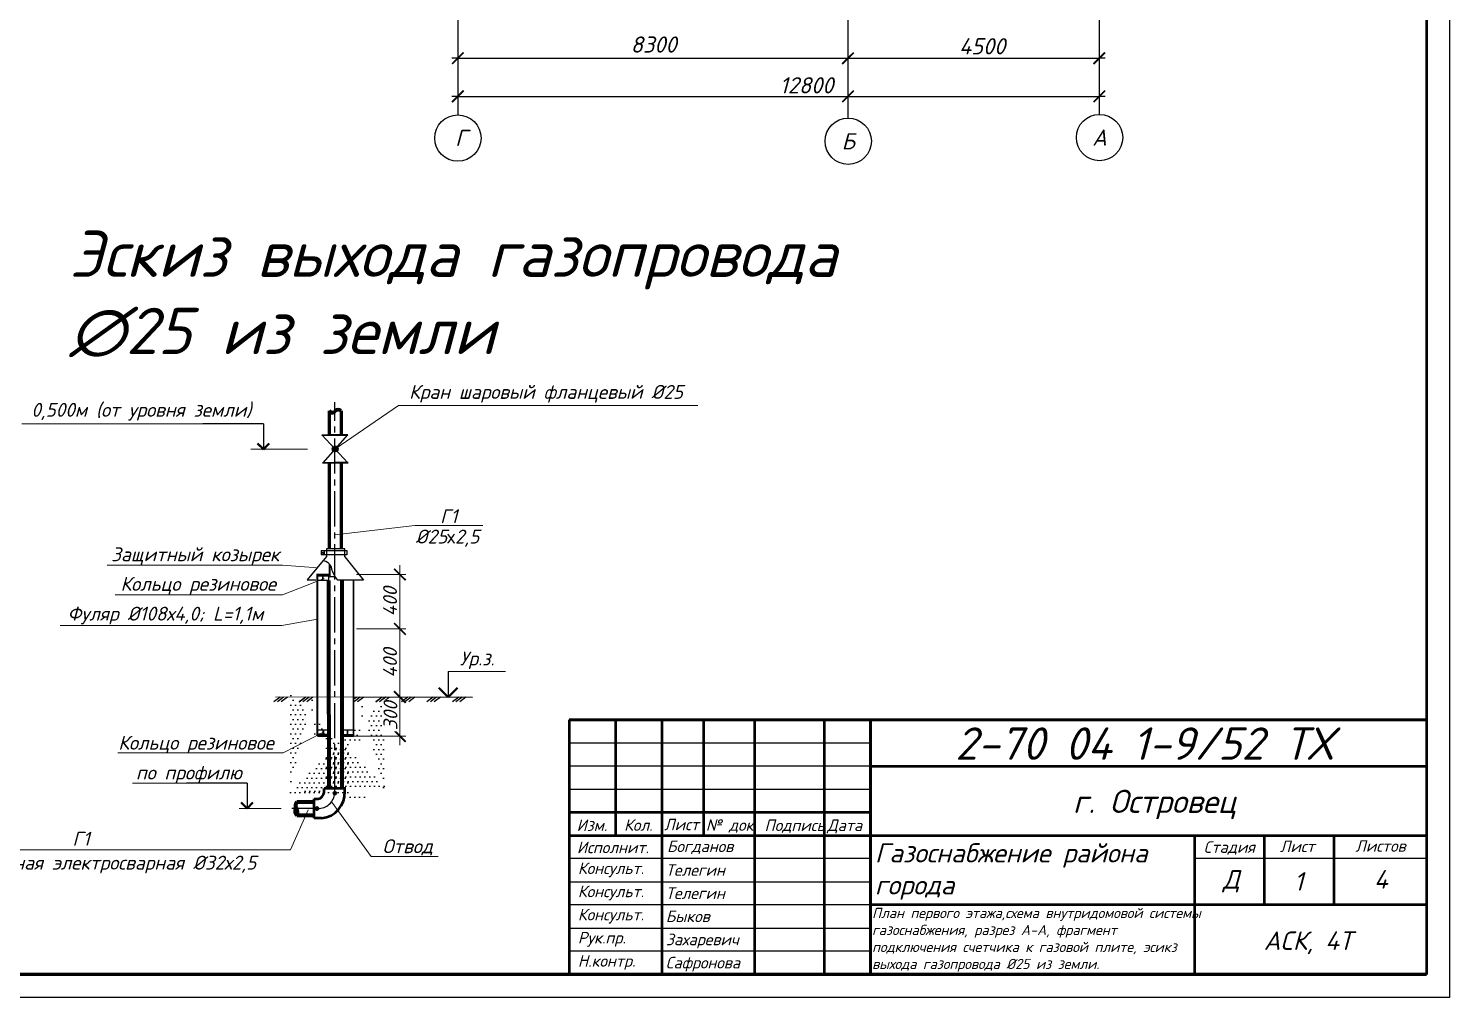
# Model space of a CAD drawing. Header units: millimetres. Extents: x -710977 to 10671, y -929782 to 89628.
# Drawn here: x 1380.8 to 1687.5, y 4268.8 to 4478.1 of the extents above; entities that cross this region are included whole.
import ezdxf
from ezdxf.enums import TextEntityAlignment as Align

# ---------------------------------------------------------------- set-up
doc = ezdxf.new("R2010")
doc.units = ezdxf.units.MM
doc.header["$LTSCALE"] = 0.4
doc.linetypes.add('CENTER2', pattern=[28.575, 19.05, -3.175, 3.175, -3.175])
doc.linetypes.add('DASHDOT', pattern=[25.4, 12.7, -6.35, 0, -6.35])
for name, color, linetype in [('А1', 7, 'Continuous'), ('кварталыИнфо', 7, 'Continuous'), ('оси', 255, 'Continuous'), ('Слой1', 3, 'Continuous')]:
    doc.layers.add(name, color=color, linetype=linetype)
for name, color, linetype, lineweight in [('газ', 7, 'Continuous', 40), ('ГАЗОПРОВОД', 50, 'Continuous', 70), ('здания', 7, 'Continuous', 25), ('Надписи', 7, 'Continuous', 20), ('основной', 7, 'Continuous', 60)]:
    doc.layers.add(name, color=color, linetype=linetype, lineweight=lineweight)
doc.styles.add('is', font='isocpeui.ttf', dxfattribs={"height": 3.5})
doc.styles.add('Zhenka', font='isocpeur.ttf', dxfattribs={"height": 400})
doc.styles.add('ГОСТ 2.304', font='isocpeui.ttf')
doc.styles.add('Курсив', font='isocpeui.ttf')
doc.styles.add('размерный', font='isocpeui.ttf')
doc.styles.add('текстовый', font='isocpeui.ttf', dxfattribs={"height": 5})

# ---------------------------------------------------------------- blocks, each defined once
blk = doc.blocks.new('_ArchTick')
at = {"color": 0, "linetype": 'ByBlock', "const_width": 0.15}
blk.add_lwpolyline([(-0.5, -0.5), (0.5, 0.5)], dxfattribs=at)

msp = doc.modelspace()

# ---------------------------------------------------------------- hatches: boundary and pattern name
at = {"lineweight": 20}
h = msp.add_hatch(color=3, dxfattribs=at)
h.dxf.hatch_style = 1
h.paths.add_polyline_path([(1447.645, 4387.262, 1), (1446.385, 4387.262, 1)])
h = msp.add_hatch()
h.set_pattern_fill('DOTS', color=0, scale=0.65, style=0)
h.set_pattern_definition([(7e-15, (970.5173, 3965.6358), (0.5159375, 1.031875), [0, -1.031875])])
edge = h.paths.add_edge_path()
edge.add_line((1437.345, 4334.208), (1437.138, 4313.357))
edge.add_line((1442.29, 4333.862), (1437.228, 4333.753))
edge.add_line((1442.106, 4333.934), (1442.147, 4325.424))
edge.add_line((1442.147, 4325.424), (1444.962, 4325.393))
edge.add_line((1444.962, 4325.393), (1444.931, 4313.375))
edge.add_line((1437.138, 4313.357), (1458.965, 4313.495))
at = {"linetype": 'Continuous'}
h = msp.add_hatch(dxfattribs=at)
h.set_pattern_fill('DOTS', color=256, scale=0.65, style=0)
h.set_pattern_definition([(180, (1924.3844, 3964.3332), (-0.5159375, 1.031875), [0, -1.031875])])
edge = h.paths.add_edge_path()
edge.add_line((1457.556, 4332.905), (1457.764, 4312.054))
edge.add_line((1452.612, 4332.559), (1457.673, 4332.45))
edge.add_line((1452.796, 4332.631), (1452.754, 4324.121))
edge.add_line((1452.754, 4324.121), (1449.94, 4324.09))
edge.add_line((1449.94, 4324.09), (1449.971, 4312.073))
edge.add_line((1457.764, 4312.054), (1435.937, 4312.192))

# ---------------------------------------------------------------- linework, layer by layer
at = {"lineweight": 25}
for p, q in [((1473.494, 4471.63), (1557.467, 4471.63)), ((1557.467, 4471.63), (1611.937, 4471.63)), ((1473.494, 4463.402), (1611.937, 4463.402))]:
    msp.add_line(p, q, dxfattribs=at)
at = {"linetype": 'CENTER2'}
msp.add_line((1446.954, 4313.346), (1446.954, 4397.345), dxfattribs=at)
at = {"color": 7, "lineweight": 25}
for p, q in [((1431.53, 4392.697), (1418.478, 4392.697)), ((1431.53, 4392.697), (1431.53, 4387.194)), ((1471.414, 4339.189), (1471.414, 4333.686)), ((1427.991, 4315.116), (1414.939, 4315.116)), ((1427.991, 4315.116), (1427.991, 4309.613))]:
    msp.add_line(p, q, dxfattribs=at)
at = {"lineweight": 25, "ltscale": 0.5}
for p, q in [((1444.167, 4390.321), (1449.782, 4384.29)), ((1449.698, 4390.277), (1444.335, 4384.252))]:
    msp.add_line(p, q, dxfattribs=at)
at = {"color": 7, "lineweight": 40}
for p, q in [((1430.754, 4388.032), (1431.545, 4387.178)), ((1432.379, 4388.07), (1431.548, 4387.178))]:
    msp.add_line(p, q, dxfattribs=at)
at = {"color": 7}
for p, q in [((1443.999, 4365.334), (1449.544, 4365.334)), ((1443.999, 4365.334), (1443.999, 4364.394)), ((1444.63, 4365.334), (1444.63, 4364.394)), ((1449.072, 4365.723), (1445.116, 4365.723)), ((1449.072, 4363.98), (1449.072, 4365.723)), ((1449.544, 4365.334), (1449.544, 4364.394)), ((1445.116, 4364.026), (1440.965, 4358.983)), ((1449.544, 4364.394), (1443.999, 4364.394)), ((1449.072, 4363.98), (1453.147, 4358.914)), ((1440.965, 4358.983), (1442.87, 4358.983)), ((1445.585, 4359.742), (1446.974, 4359.742)), ((1453.147, 4358.914), (1447.558, 4358.914)), ((1442.449, 4333.682), (1442.519, 4333.682))]:
    msp.add_line(p, q, dxfattribs=at)
for p, q in [((1445.116, 4365.723), (1445.116, 4364.026)), ((1463.082, 4333.7), (1476.685, 4333.677)), ((1445.25, 4314.075), (1445.25, 4314.066)), ((1443.258, 4309.613), (1437.65, 4309.613))]:
    msp.add_line(p, q)
at = {"lineweight": 70}
for p, q in [((1445.585, 4358.85), (1445.593, 4345.829)), ((1448.49, 4358.914), (1448.49, 4345.829)), ((1445.593, 4345.829), (1445.615, 4314.003)), ((1448.49, 4345.829), (1448.491, 4313.958)), ((1438.731, 4311.069), (1442.501, 4311.069)), ((1438.731, 4308.157), (1442.501, 4308.157))]:
    msp.add_line(p, q, dxfattribs=at)
at = {"color": 1}
for p, q in [((1435.157, 4333.666), (1433.772, 4332.62)), ((1435.88, 4333.666), (1434.549, 4332.661)), ((1436.697, 4333.665), (1435.366, 4332.661)), ((1440.657, 4333.664), (1439.272, 4332.618)), ((1440.66, 4333.666), (1439.274, 4332.62)), ((1441.379, 4333.664), (1440.049, 4332.659)), ((1441.382, 4333.666), (1440.051, 4332.661)), ((1442.196, 4333.663), (1440.866, 4332.659)), ((1442.199, 4333.665), (1440.869, 4332.661)), ((1452.382, 4333.662), (1451.179, 4332.754)), ((1451.657, 4333.66), (1451.179, 4333.3)), ((1453.196, 4333.659), (1451.866, 4332.655)), ((1453.199, 4333.661), (1451.869, 4332.657)), ((1457.16, 4333.66), (1455.774, 4332.614)), ((1457.195, 4333.687), (1455.809, 4332.641)), ((1457.882, 4333.66), (1456.551, 4332.655)), ((1457.917, 4333.686), (1456.586, 4332.682)), ((1462.695, 4333.684), (1461.309, 4332.639)), ((1462.697, 4333.687), (1461.312, 4332.641)), ((1463.417, 4333.684), (1462.086, 4332.68)), ((1463.419, 4333.686), (1462.089, 4332.682)), ((1464.234, 4333.683), (1462.904, 4332.68)), ((1464.236, 4333.686), (1462.906, 4332.682)), ((1468.194, 4333.682), (1466.809, 4332.637)), ((1468.197, 4333.684), (1466.812, 4332.639)), ((1468.917, 4333.682), (1467.586, 4332.677)), ((1468.919, 4333.684), (1467.588, 4332.68)), ((1469.734, 4333.681), (1468.403, 4332.677)), ((1469.736, 4333.683), (1468.406, 4332.68)), ((1473.697, 4333.682), (1472.311, 4332.637)), ((1474.419, 4333.682), (1473.088, 4332.677)), ((1475.236, 4333.681), (1473.906, 4332.677)), ((1446.494, 4312.941), (1447.334, 4312.943)), ((1446.954, 4312.464), (1446.954, 4313.346)), ((1443.026, 4309.613), (1443.143, 4309.613)), ((1443.085, 4309.133), (1443.085, 4310.016))]:
    msp.add_line(p, q, dxfattribs=at)
at = {"lineweight": 50}
for p, q in [((1444.62, 4313.101), (1444.62, 4313.958)), ((1449.073, 4313.958), (1444.62, 4313.958)), ((1449.073, 4313.291), (1449.073, 4313.958)), ((1442.501, 4311.676), (1443.358, 4311.676)), ((1442.501, 4311.048), (1442.501, 4311.676)), ((1442.501, 4308.194), (1442.501, 4311.048)), ((1442.501, 4307.567), (1442.501, 4308.194)), ((1444.072, 4307.567), (1442.501, 4307.567))]:
    msp.add_line(p, q, dxfattribs=at)
at = {"color": 0, "linetype": 'ByBlock', "const_width": 0.375}
for points in [[(1472.244, 4470.38), (1474.744, 4472.88)], [(1558.951, 4472.88), (1556.451, 4470.38)], [(1556.451, 4470.38), (1558.951, 4472.88)], [(1610.687, 4470.38), (1613.187, 4472.88)], [(1472.244, 4462.152), (1474.744, 4464.652)], [(1556.451, 4462.152), (1558.951, 4464.652)], [(1610.687, 4462.152), (1613.187, 4464.652)]]:
    msp.add_lwpolyline(points, dxfattribs=at)
at = {"color": 7}
msp.add_lwpolyline([(1447.558, 4358.914, -0.1152727), (1446.311, 4361.376, 0.3230898), (1444.337, 4363.116, -2.3263303)], format="xyb", dxfattribs=at)
at = {"color": 7, "linetype": 'Continuous', "const_width": 0.39}
msp.add_lwpolyline([(1445.82, 4362.348), (1445.82, 4359.742)], dxfattribs=at)
at = {"color": 7, "linetype": 'Continuous'}
for points in [[(1444.387, 4358.848), (1443.189, 4358.848), (1443.189, 4359.885), (1444.387, 4359.885)], [(1444.387, 4358.848), (1443.189, 4358.848), (1443.189, 4359.885), (1444.387, 4359.885)], [(1445.585, 4358.85), (1444.387, 4358.85), (1444.387, 4359.887), (1445.585, 4359.887)], [(1445.585, 4358.848), (1444.387, 4358.848), (1444.387, 4359.885), (1445.585, 4359.885)]]:
    msp.add_lwpolyline(points, close=True, dxfattribs=at)
at = {"lineweight": 25, "ltscale": 0.5}
msp.add_circle((1447.015, 4387.262), 0.63, dxfattribs=at)
at = {"color": 7}
msp.add_circle((1444.333, 4364.836), 0.139, dxfattribs=at)
at = {"linetype": 'Continuous', "lineweight": 30, "ltscale": 15}
for centre in [(1446.935, 4312.931), (1443.085, 4309.613)]:
    msp.add_circle(centre, 0.342, dxfattribs=at)
at = {"lineweight": 80}
for centre, radius, start, end in [((1447.689, 4394.721), 1.002, 49.0329, 135.29092), ((1446.38, 4395.902), 0.764, 213.76108, 321.43962), ((1439.498, 4308.972), 1.119, 145.06115, 226.74982), ((1439.759, 4310.226), 1.329, 140.67009, 207.51894), ((1437.64, 4308.779), 1.257, 330.28467, 41.5263)]:
    msp.add_arc(centre, radius, start, end, dxfattribs=at)
at = {"linetype": 'DASHDOT', "ltscale": 15}
msp.add_arc((1443.29, 4313.293), 3.681, 269.5006, 354.53264, dxfattribs=at)
at = {"lineweight": 50}
for centre, radius, start, end in [((1442.92, 4313.335), 1.716, 284.80417, 352.16851), ((1443.668, 4312.966), 5.415, 274.2799, 3.4436)]:
    msp.add_arc(centre, radius, start, end, dxfattribs=at)
at = {"color": 7, "linetype": 'ByBlock'}
msp.add_point((1445.914, 4359.734), dxfattribs=at)
at = {"layer": 'А1'}
for p, q in [((1687.544, 4862.791), (1687.544, 4268.791)), ((1687.544, 4268.791), (846.544, 4268.791))]:
    msp.add_line(p, q, dxfattribs=at)
at = {"layer": 'А1', "color": 0, "lineweight": 50}
msp.add_line((1682.544, 4857.791), (1682.544, 4273.791), dxfattribs=at)
at = {"layer": 'А1', "lineweight": 50}
for p, q in [((1497.544, 4328.791), (1497.544, 4273.791)), ((1682.544, 4328.791), (1497.544, 4328.791)), ((1497.544, 4328.791), (1682.544, 4328.791)), ((1507.544, 4328.791), (1507.544, 4303.791)), ((1517.544, 4328.791), (1517.544, 4273.791)), ((1526.544, 4328.791), (1526.544, 4303.791)), ((1537.544, 4328.791), (1537.544, 4273.791)), ((1552.544, 4328.791), (1552.544, 4273.791)), ((1562.544, 4328.791), (1562.544, 4273.791)), ((1562.544, 4273.791), (1562.544, 4328.791)), ((1562.544, 4318.791), (1682.544, 4318.791)), ((1562.544, 4308.791), (1497.544, 4308.791)), ((1497.544, 4303.791), (1562.544, 4303.791)), ((1562.544, 4303.791), (1682.544, 4303.791)), ((1632.544, 4273.791), (1632.544, 4303.791)), ((1647.544, 4303.791), (1647.544, 4288.791)), ((1662.544, 4303.791), (1662.544, 4288.791)), ((1682.544, 4288.791), (1562.544, 4288.791))]:
    msp.add_line(p, q, dxfattribs=at)
at = {"layer": 'А1', "lineweight": 25}
for p, q in [((1497.544, 4323.791), (1562.544, 4323.791)), ((1562.544, 4318.791), (1497.544, 4318.791)), ((1497.544, 4313.791), (1562.544, 4313.791)), ((1562.544, 4298.791), (1497.544, 4298.791)), ((1682.544, 4298.791), (1632.544, 4298.791)), ((1497.544, 4293.791), (1562.544, 4293.791)), ((1562.544, 4288.791), (1497.544, 4288.791)), ((1497.544, 4283.791), (1562.544, 4283.791)), ((1562.544, 4278.791), (1497.544, 4278.791))]:
    msp.add_line(p, q, dxfattribs=at)
at = {"layer": 'ГАЗОПРОВОД', "color": 7, "linetype": 'Continuous', "lineweight": 60}
for p, q in [((1445.744, 4395.477), (1445.744, 4390.259)), ((1448.346, 4395.477), (1448.346, 4390.277)), ((1445.744, 4384.276), (1445.744, 4365.723)), ((1448.346, 4384.294), (1448.346, 4365.825))]:
    msp.add_line(p, q, dxfattribs=at)
at = {"layer": 'ГАЗОПРОВОД', "color": 0, "lineweight": 25}
msp.add_line((1497.544, 4328.791), (1682.544, 4328.791), dxfattribs=at)
at = {"layer": 'здания', "color": 7, "lineweight": 20}
for p, q in [((1460.685, 4396.657), (1446.957, 4387.192)), ((1525.316, 4396.657), (1460.685, 4396.657)), ((1431.53, 4392.697), (1379.404, 4392.697)), ((1428.825, 4387.194), (1441.081, 4387.194)), ((1431.548, 4387.18), (1431.55, 4389.059)), ((1431.55, 4389.059), (1431.55, 4389.31)), ((1464.206, 4370.754), (1446.957, 4368.698)), ((1478.887, 4370.754), (1464.206, 4370.754)), ((1435.68, 4362.202), (1397.799, 4362.202)), ((1435.68, 4362.202), (1443.282, 4361.563)), ((1460.984, 4346.401), (1460.984, 4362.163)), ((1435.685, 4355.738), (1444.661, 4359.323)), ((1451.609, 4360.163), (1462.234, 4360.163)), ((1435.685, 4355.738), (1399.522, 4355.738)), ((1435.504, 4349.169), (1443.173, 4350.513)), ((1435.504, 4349.169), (1387.635, 4349.169)), ((1451.609, 4348.401), (1462.234, 4348.401)), ((1451.609, 4348.401), (1462.234, 4348.401)), ((1471.413, 4339.189), (1483.774, 4339.189)), ((1460.984, 4323.267), (1460.984, 4335.693)), ((1471.415, 4333.685), (1471.413, 4337.164)), ((1434.119, 4333.684), (1463.082, 4333.7)), ((1451.609, 4333.693), (1462.234, 4333.693)), ((1458.699, 4333.659), (1457.369, 4332.655)), ((1458.734, 4333.686), (1457.404, 4332.682)), ((1444.234, 4325.986), (1435.823, 4321.622)), ((1450.984, 4325.267), (1460.984, 4325.267)), ((1451.609, 4325.267), (1462.234, 4325.267)), ((1435.823, 4321.622), (1400.107, 4321.622)), ((1427.991, 4315.116), (1403.307, 4315.116)), ((1426.272, 4309.613), (1435.372, 4309.613)), ((1427.991, 4309.613), (1427.994, 4311.478)), ((1427.994, 4311.478), (1427.994, 4311.729)), ((1454.757, 4299.228), (1446.291, 4310.969)), ((1437.391, 4300.731), (1441.172, 4309.337)), ((1437.391, 4300.731), (1352.24, 4300.731)), ((1454.757, 4299.228), (1469.215, 4299.228))]:
    msp.add_line(p, q, dxfattribs=at)
at = {"layer": 'кварталыИнфо', "ltscale": 0.12}
for p, q in [((1473.494, 4471.63), (1472.194, 4471.63)), ((1613.237, 4471.63), (1611.937, 4471.63)), ((1473.494, 4463.402), (1472.194, 4463.402)), ((1473.494, 4463.402), (1473.494, 4459.402)), ((1613.237, 4463.402), (1611.937, 4463.402))]:
    msp.add_line(p, q, dxfattribs=at)
at = {"layer": 'Надписи', "color": 7, "linetype": 'ByBlock', "lineweight": 40, "ltscale": 0.2}
for p, q in [((1431.53, 4387.194), (1430.257, 4388.467)), ((1431.53, 4387.194), (1432.803, 4388.467)), ((1471.415, 4333.686), (1469.415, 4335.686)), ((1471.415, 4333.686), (1473.415, 4335.686)), ((1427.991, 4309.613), (1426.718, 4310.885)), ((1427.991, 4309.613), (1426.718, 4310.885)), ((1427.991, 4309.613), (1429.264, 4310.885)), ((1427.991, 4309.613), (1429.264, 4310.885))]:
    msp.add_line(p, q, dxfattribs=at)
at = {"layer": 'оси', "lineweight": 25}
for p, q in [((1473.494, 4490.402), (1473.494, 4459.402)), ((1557.701, 4490.402), (1557.701, 4458.706)), ((1611.937, 4490.402), (1611.937, 4459.504))]:
    msp.add_line(p, q, dxfattribs=at)
at = {"layer": 'оси'}
msp.add_line((1497.544, 4328.791), (1682.544, 4328.791), dxfattribs=at)
at = {"layer": 'оси', "linetype": 'Continuous', "lineweight": 25}
for centre in [(1473.494, 4454.402), (1557.765, 4453.707), (1611.986, 4454.504)]:
    msp.add_circle(centre, 5, dxfattribs=at)
at = {"layer": 'основной'}
msp.add_line((1682.544, 4273.791), (866.544, 4273.791), dxfattribs=at)
at = {"layer": 'Слой1', "color": 7, "linetype": 'Continuous'}
for p, q in [((1445.619, 4340.156), (1445.619, 4340.156)), ((1445.638, 4337.361), (1445.638, 4337.361)), ((1445.657, 4337.556), (1445.657, 4337.556)), ((1445.589, 4335.477), (1445.589, 4335.477)), ((1445.623, 4336.517), (1445.623, 4336.517)), ((1445.634, 4336.987), (1445.634, 4336.987))]:
    msp.add_line(p, q, dxfattribs=at)
at = {"layer": 'Слой1', "color": 7, "linetype": 'Continuous', "const_width": 0.39}
for points in [[(1449.759, 4390.287), (1444.084, 4390.247)], [(1449.865, 4384.305), (1444.252, 4384.265)], [(1443.173, 4325.288), (1443.173, 4360.118), (1445.899, 4360.118)], [(1450.984, 4325.267), (1450.984, 4358.914)], [(1443.173, 4325.288), (1445.899, 4325.288)], [(1450.984, 4325.267), (1448.21, 4325.267)]]:
    msp.add_lwpolyline(points, dxfattribs=at)
at = {"layer": 'Слой1', "color": 7, "linetype": 'Continuous'}
for points in [[(1444.486, 4325.577), (1443.288, 4325.577), (1443.288, 4326.614), (1444.486, 4326.614)], [(1445.642, 4325.577), (1444.444, 4325.577), (1444.444, 4326.614), (1445.642, 4326.614)], [(1449.682, 4325.546), (1448.484, 4325.546), (1448.484, 4326.584), (1449.682, 4326.584)], [(1450.866, 4325.546), (1449.668, 4325.546), (1449.668, 4326.584), (1450.866, 4326.584)]]:
    msp.add_lwpolyline(points, close=True, dxfattribs=at)

# ---------------------------------------------------------------- block references
at = {"layer": 'газ', "color": 0, "ltscale": 0.08, "xscale": 2.5, "yscale": 2.5, "zscale": 2.5}
for p, rotation in [((1460.984, 4360.163), 90), ((1460.984, 4325.267), 270)]:
    msp.add_blockref('_ArchTick', p, dxfattribs=dict(at, rotation=rotation))
at = {"layer": 'здания', "color": 7, "lineweight": 20, "xscale": 2.5, "yscale": 2.5, "zscale": 2.5}
for p, rotation in [((1460.984, 4348.401), 90), ((1460.984, 4348.401), 270), ((1460.984, 4333.693), 90)]:
    msp.add_blockref('_ArchTick', p, dxfattribs=dict(at, rotation=rotation))

# ---------------------------------------------------------------- texts
at = {"color": 0, "style": 'Курсив'}
msp.add_text('2-70 04 1-9/52 ТХ', height=7, dxfattribs=at).set_placement((1580.863, 4320.138))
at = {"style": 'is'}
for s, height, p in [('г. Островец', 5, (1606.251, 4308.667)), ('Исполнит.', 2.5, (1499.198, 4299.966)), ('Богданов', 2.5, (1518.633, 4300.205)), ('Консульт.', 2.5, (1499.397, 4295.466)), ('Телегин ', 2.5, (1518.368, 4295.088)), ('Консульт.', 2.5, (1499.397, 4290.466)), ('Телегин', 2.5, (1518.368, 4290.088)), ('Консульт.', 2.5, (1499.397, 4285.466)), ('Быков', 2.5, (1518.368, 4285.088)), ('Рук.пр.', 2.5, (1499.397, 4280.466)), ('Захаревич', 2.5, (1518.368, 4280.088)), ('Н.контр.', 2.5, (1499.397, 4275.466)), ('Сафронова', 2.5, (1518.368, 4275.088))]:
    msp.add_text(s, height=height, dxfattribs=at).set_placement(p)
at = {"color": 7, "lineweight": 25}
for s, insert, char_height, width, attachment_point, style in [('{\\fISOCPEUR|b0|i1|c204|p34;8300}', (1520.708, 4472.836), 3.5, 13.14349, 9, 'Zhenka'), ('{\\fISOCPEUR|b0|i1|c204|p34;4500}', (1591.645, 4472.468), 3.5, 13.14349, 9, 'Zhenka'), ('{\\fISOCPEUR|b0|i1|c204|p34;12800}', (1554.544, 4464.034), 3.5, 13.14349, 9, 'Zhenka'), ('{\\fISOCPEUR|b0|i1|c204|p34;Кран шаровый фланцевый }%%C25', (1462.967, 4401.08), 3, 72.2732, 1, 'текстовый'), ('{\\fISOCPEUR|b0|i1|c204|p34;Г1}', (1469.663, 4374.23), 3, 55.35725, 1, 'текстовый'), ('%%C25{\\fISOCPEUR|b0|i0|c204|p34;х}2,5', (1464.373, 4369.843), 3, 55.35725, 1, 'текстовый'), ('{\\fISOCPEUR|b0|i1|c204|p34;Защитный козырек}', (1398.672, 4366.01), 3, 55.35725, 1, 'текстовый'), ('{\\fISOCPEUR|b0|i1|c204|p34;Кольцо резиновое}', (1400.691, 4359.627), 3, 55.35725, 1, 'текстовый'), ('{\\fISOCPEUR|b0|i1|c204|p34;Фуляр }%%C108{\\fISOCPEUR|b0|i1|c204|p34;х}4,0; L=1,1{\\fISOCPEUR|b0|i1|c204|p34;м }', (1389.245, 4353.194), 3, 55.35725, 1, 'текстовый'), ('Ур.з.', (1473.926, 4343.515), 3, 55.35725, 1, 'текстовый'), ('{\\fISOCPEUR|b0|i1|c204|p34;Кольцо резиновое} ', (1400.21, 4325.328), 3, 55.35725, 1, 'текстовый'), ('{\\fISOCPEUR|b0|i1|c204|p34;Г1}', (1390.312, 4304.594), 3, 55.35725, 1, 'текстовый'), ('{\\fISOCPEUR|b0|i1|c204|p34;Отвод }', (1457.232, 4302.975), 3, 55.35725, 1, 'текстовый')]:
    msp.add_mtext(s, dxfattribs=dict(at, insert=insert, char_height=char_height, width=width, attachment_point=attachment_point, style=style))
at = {"color": 7, "lineweight": 25, "attachment_point": 1, "style": 'текстовый'}
for s, width, insert, char_height in [('{\\fISOCPEUR|b0|i1|c204|p34;\\C256;Эскиз выхода газопровода ^J\\fISOCPEUR|b0|i1|c0|p34;∅25\\fISOCPEUR|b0|i1|c204|p34; из земли\\P\\pi91.21392;          }', 244.54905, (1389.686, 4434.414), 10), ('{\\fISOCPEUR|b0|i1|c204|p34;\\C256;0\\fISOCPEUR|b0|i1|c0|p34;,500\\fISOCPEUR|b0|i1|c204|p34;м \\fISOCPEUR|b0|i1|c0|p34;(\\fISOCPEUR|b0|i1|c204|p34;от уровня земли\\fISOCPEUR|b0|i1|c0|p34;)}', 50.53694, (1381.445, 4397.212), 3), ('{\\fISOCPEUR|b0|i1|c204|p34;\\C256;по профилю}', 23.37475, (1404.013, 4318.885), 3), ('{\\C0;Труба стальная электросварная %%C32х2,5}', 87.99193, (1355.518, 4299.428), 3)]:
    msp.add_mtext_dynamic_manual_height_columns(s, width=width, gutter_width=943.877, heights=[0], dxfattribs=dict(at, insert=insert, char_height=char_height))
at = {"color": 0, "insert": (1563.511, 4302.114), "char_height": 4.14754, "attachment_point": 1}
msp.add_mtext_dynamic_manual_height_columns('{\\fISOCPEUR|b0|i1|c204|p34;Газоснабжение\\fISOCPEUR|b0|i1|c0|p34; \\fISOCPEUR|b0|i1|c204|p34;района\\Pгорода}', width=66.29276, gutter_width=12.5, heights=[16.512], dxfattribs=at)
at = {"layer": 'А1', "lineweight": 35, "attachment_point": 1, "style": 'размерный'}
for s, insert, char_height, width in [('{\\fISOCPEUR|b0|i1|c204|p34;Изм.}', (1499.131, 4307.27), 2.5, 5.41368), ('{\\fISOCPEUR|b0|i1|c204|p34;Кол.}', (1509.363, 4307.302), 2.5, 2.18127), ('{\\fISOCPEUR|b0|i1|c204|p34;Лист}', (1518.003, 4307.422), 2.5, 2.81003), ('{\\fISOCPEUR|b0|i1|c204|p34;№ док.}', (1527.022, 4307.307), 2.5, 12.60807), ('{\\fISOCPEUR|b0|i1|c204|p34;Подпись}', (1539.68, 4307.254), 2.5, 4.86489), ('{\\fISOCPEUR|b0|i1|c204|p34;Дата}', (1553.217, 4307.254), 2.5, 6.3271), ('{\\fISOCPEUR|b0|i1|c204|p34;Стадия}', (1634.472, 4302.541), 2.5, 4.86489), ('{\\fISOCPEUR|b0|i1|c204|p34;Лист}', (1650.906, 4302.693), 2.5, 4.86489), ('{\\fISOCPEUR|b0|i1|c204|p34;Листов}', (1667.192, 4302.783), 2.5, 4.86489), ('{\\fISOCPEUR|b0|i1|c204|p34;Д}', (1638.611, 4296.317), 4, 6.74169), ('{\\fISOCPEUR|b0|i1|c204|p34;1}', (1653.973, 4295.884), 4, 6.74169), ('{\\fISOCPEUR|b0|i1|c204|p34;4}', (1671.213, 4296.317), 4, 6.74169), ('{\\fISOCPEUR|b0|i1|c204|p34;АСК, 4Т}', (1647.424, 4283.082), 4, 32.88999)]:
    msp.add_mtext(s, dxfattribs=dict(at, insert=insert, char_height=char_height, width=width))
at = {"layer": 'А1', "color": 0, "lineweight": 35, "insert": (1562.903, 4288.16), "char_height": 2.2, "width": 70.93744, "attachment_point": 1, "style": 'Курсив'}
msp.add_mtext('{\\fISOCPEUR|b0|i1|c204|p34;План первого этажа},{\\fISOCPEUR|b0|i1|c204|p34;схема внутридомовой системы газоснабжения}, {\\fISOCPEUR|b0|i1|c204|p34;разрез А}-{\\fISOCPEUR|b0|i1|c204|p34;А}, {\\fISOCPEUR|b0|i1|c204|p34;фрагмент подключения счетчика к газовой плите}, {\\fISOCPEUR|b0|i1|c204|p34;эсикз выхода газопровода }%%C2{\\fISOCPEUR|b0|i1|c204|p34;5 из земли}.', dxfattribs=at)
at = {"layer": 'оси', "linetype": 'Continuous', "lineweight": 25, "style": 'ГОСТ 2.304'}
for s, p in [('Г', (1474.209, 4454.424)), ('Б', (1557.765, 4453.707)), ('А', (1611.986, 4454.504))]:
    msp.add_text(s, height=3.5, dxfattribs=at).set_placement(p, align=Align.MIDDLE_CENTER)

# ---------------------------------------------------------------- next in the draw order: texts
at = {"layer": 'здания', "color": 7, "lineweight": 20, "insert": (1458.944, 4329.654), "char_height": 2.5, "attachment_point": 5, "rotation": 90, "bg_fill": 3, "box_fill_scale": 1.1, "bg_fill_color": 256, "bg_fill_true_color": 13158600, "bg_fill_transparency": 0}
msp.add_mtext('{\\fISOCPEUR|b0|i1|c0|p34;\\H1.2x;300}', dxfattribs=at)

# ---------------------------------------------------------------- next in the draw order: linework, layer by layer
at = {"layer": 'здания', "color": 7, "lineweight": 20}
for p, q in [((1460.984, 4331.693), (1460.984, 4350.401)), ((1451.609, 4333.693), (1462.234, 4333.693))]:
    msp.add_line(p, q, dxfattribs=at)

# ---------------------------------------------------------------- next in the draw order: block references
at = {"layer": 'здания', "color": 7, "lineweight": 20, "xscale": 2.5, "yscale": 2.5, "zscale": 2.5, "rotation": 270}
msp.add_blockref('_ArchTick', (1460.984, 4333.693), dxfattribs=at)

# ---------------------------------------------------------------- next in the draw order: texts
at = {"layer": 'здания', "color": 7, "lineweight": 20, "char_height": 2.5, "attachment_point": 5, "rotation": 90, "bg_fill": 3, "box_fill_scale": 1.1, "bg_fill_color": 256, "bg_fill_true_color": 13158600, "bg_fill_transparency": 0}
for insert in [(1458.859, 4354.282), (1458.859, 4341.047)]:
    msp.add_mtext('{\\fISOCPEUR|b0|i1|c0|p34;\\H1.2x;400}', dxfattribs=dict(at, insert=insert))

doc.saveas('drawing.dxf')
